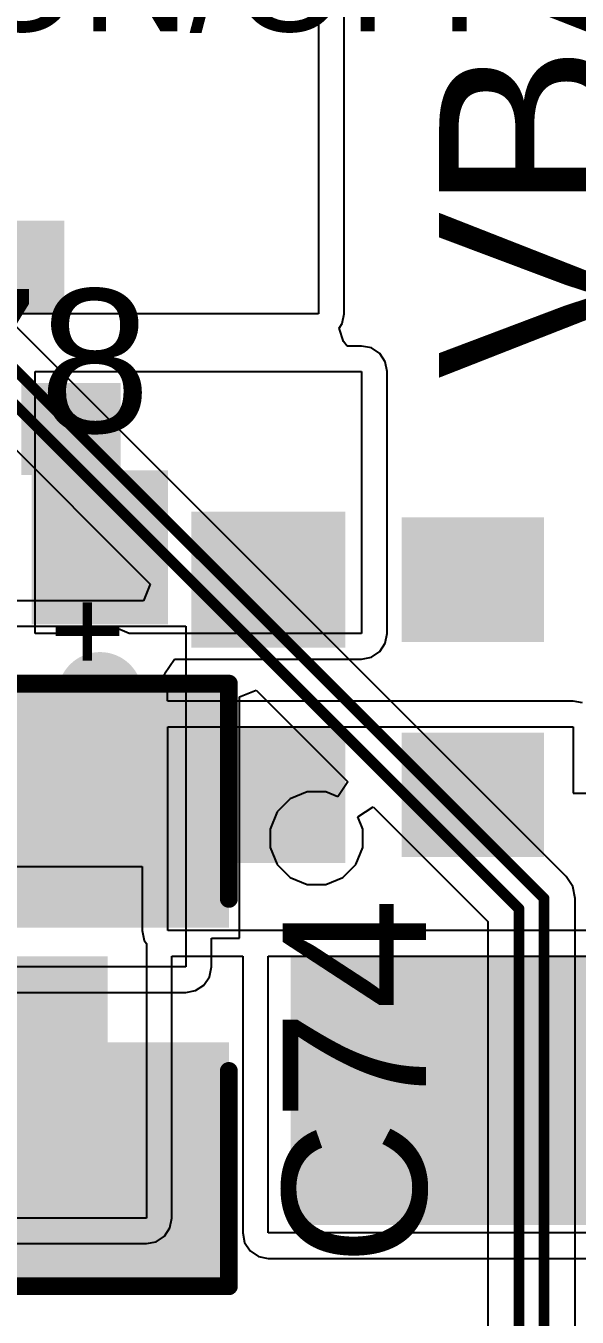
# Model space of a CAD drawing. Header units: millimetres. Extents: x -1.7 to 76.1, y -1.1 to 50.5.
# Drawn here: x 42.61 to 46.51, y 5.37 to 14.51 of the extents above; entities that cross this region are included whole.
import ezdxf

# ---------------------------------------------------------------- set-up
doc = ezdxf.new("R2010")
doc.units = ezdxf.units.MM
for name, color, linetype in [('BottomLayer', 5, 'Continuous'), ('BottomPaste', 16, 'Continuous'), ('BottomSolder', 6, 'Continuous'), ('TopLayer', 1, 'Continuous'), ('TopOverlay', 2, 'Continuous'), ('TopPaste', 8, 'Continuous'), ('TopSolder', 216, 'Continuous'), ('ViaHoleLayer', 16, 'Continuous')]:
    doc.layers.add(name, color=color, linetype=linetype)
doc.styles.add('Arial', font='', dxfattribs={"height": 0.2})
doc.styles.get('Arial').set_extended_font_data('Arial')

# ---------------------------------------------------------------- blocks, each defined once
blk = doc.blocks.new('CAP_0603_B_68')
at = {"layer": 'BottomLayer'}
for points in [[(-1.143, -0.4445), (-1.143, 0.4445), (-0.381, 0.4445), (-0.381, -0.4445)], [(0.381, -0.4445), (0.381, 0.4445), (1.143, 0.4445), (1.143, -0.4445)]]:
    blk.add_hatch(color=5, dxfattribs=at).paths.add_polyline_path(points)
at = {"layer": 'BottomPaste'}
for points in [[(-1.143, -0.4445), (-1.143, 0.4445), (-0.381, 0.4445), (-0.381, -0.4445)], [(0.381, -0.4445), (0.381, 0.4445), (1.143, 0.4445), (1.143, -0.4445)]]:
    blk.add_hatch(color=16, dxfattribs=at).paths.add_polyline_path(points)
at = {"layer": 'BottomSolder'}
for points in [[(-1.203, -0.5045), (-1.203, 0.5045), (-0.321, 0.5045), (-0.321, -0.5045)], [(0.321, -0.5045), (0.321, 0.5045), (1.203, 0.5045), (1.203, -0.5045)]]:
    blk.add_hatch(color=6, dxfattribs=at).paths.add_polyline_path(points)
blk = doc.blocks.new('T____1206_78')
at = {"layer": 'TopLayer'}
for points in [[(-2.032, 0.889), (-0.508, 0.889), (-0.508, -0.889), (-2.032, -0.889)], [(0.508, 0.889), (2.032, 0.889), (2.032, -0.889), (0.508, -0.889)]]:
    blk.add_hatch(color=1, dxfattribs=at).paths.add_polyline_path(points)
at = {"layer": 'TopPaste'}
for points in [[(-2.032, 0.889), (-0.508, 0.889), (-0.508, -0.889), (-2.032, -0.889)], [(0.508, 0.889), (2.032, 0.889), (2.032, -0.889), (0.508, -0.889)]]:
    blk.add_hatch(color=8, dxfattribs=at).paths.add_polyline_path(points)
at = {"layer": 'TopSolder'}
for points in [[(-2.1336, 0.9906), (-0.4064, 0.9906), (-0.4064, -0.9906), (-2.1336, -0.9906)], [(0.4064, 0.9906), (2.1336, 0.9906), (2.1336, -0.9906), (0.4064, -0.9906)]]:
    blk.add_hatch(color=216, dxfattribs=at).paths.add_polyline_path(points)
at = {"layer": 'TopOverlay', "const_width": 0.127}
for points in [[(-0.6096, 0.9906), (-2.1336, 0.9906)], [(-2.1336, -0.9906), (-2.1336, 0.9906)], [(2.1336, 0.9906), (0.6096, 0.9906)], [(2.1336, -0.9906), (2.1336, 0.9906)], [(-0.6096, -0.9906), (-2.1336, -0.9906)], [(2.1336, -0.9906), (0.6096, -0.9906)]]:
    blk.add_lwpolyline(points, dxfattribs=at)
at = {"layer": 'TopOverlay', "const_width": 0.0635}
for points in [[(-2.16535, 0.9906, 1), (-2.10185, 0.9906, 1)], [(-2.16535, 0.9906, 1), (-2.10185, 0.9906, 1)], [(-0.64135, 0.9906, 1), (-0.57785, 0.9906, 1)], [(0.57785, 0.9906, 1), (0.64135, 0.9906, 1)], [(2.10185, 0.9906, 1), (2.16535, 0.9906, 1)], [(2.10185, 0.9906, 1), (2.16535, 0.9906, 1)], [(-2.16535, -0.9906, 1), (-2.10185, -0.9906, 1)], [(-2.16535, -0.9906, 1), (-2.10185, -0.9906, 1)], [(-0.64135, -0.9906, 1), (-0.57785, -0.9906, 1)], [(0.57785, -0.9906, 1), (0.64135, -0.9906, 1)], [(2.10185, -0.9906, 1), (2.16535, -0.9906, 1)], [(2.10185, -0.9906, 1), (2.16535, -0.9906, 1)]]:
    blk.add_lwpolyline(points, format="xyb", close=True, dxfattribs=at)
at = {"layer": 'TopOverlay'}
blk.add_text('+', height=0.635, dxfattribs=at).set_placement((-2.75017, -0.3174))
blk = doc.blocks.new('SMA_B_101')
at = {"layer": 'BottomLayer'}
for points in [[(-3.25, 0.85), (-0.75, 0.85), (-0.75, -0.85), (-3.25, -0.85)], [(0.75, 0.85), (3.25, 0.85), (3.25, -0.85), (0.75, -0.85)]]:
    blk.add_hatch(color=5, dxfattribs=at).paths.add_polyline_path(points)
at = {"layer": 'BottomPaste'}
for points in [[(-3.25, 0.85), (-0.75, 0.85), (-0.75, -0.85), (-3.25, -0.85)], [(0.75, 0.85), (3.25, 0.85), (3.25, -0.85), (0.75, -0.85)]]:
    blk.add_hatch(color=16, dxfattribs=at).paths.add_polyline_path(points)
at = {"layer": 'BottomSolder'}
for points in [[(-3.3516, 0.9516), (-0.6484, 0.9516), (-0.6484, -0.9516), (-3.3516, -0.9516)], [(0.6484, 0.9516), (3.3516, 0.9516), (3.3516, -0.9516), (0.6484, -0.9516)]]:
    blk.add_hatch(color=6, dxfattribs=at).paths.add_polyline_path(points)
blk = doc.blocks.new('SOT_723_B_127')
at = {"layer": 'BottomLayer'}
for points in [[(-0.65, 0.8), (-0.15, 0.8), (-0.15, 0.35), (-0.65, 0.35)], [(0.15, 0.8), (0.65, 0.8), (0.65, 0.35), (0.15, 0.35)], [(-0.25, -0.35), (0.25, -0.35), (0.25, -0.8), (-0.25, -0.8)]]:
    blk.add_hatch(color=5, dxfattribs=at).paths.add_polyline_path(points)
at = {"layer": 'BottomPaste'}
for points in [[(-0.65, 0.8), (-0.15, 0.8), (-0.15, 0.35), (-0.65, 0.35)], [(0.15, 0.8), (0.65, 0.8), (0.65, 0.35), (0.15, 0.35)], [(-0.25, -0.35), (0.25, -0.35), (0.25, -0.8), (-0.25, -0.8)]]:
    blk.add_hatch(color=16, dxfattribs=at).paths.add_polyline_path(points)
at = {"layer": 'BottomSolder'}
for points in [[(-0.7516, 0.9016), (-0.0484, 0.9016), (-0.0484, 0.2484), (-0.7516, 0.2484)], [(0.0484, 0.9016), (0.7516, 0.9016), (0.7516, 0.2484), (0.0484, 0.2484)], [(-0.3516, -0.2484), (0.3516, -0.2484), (0.3516, -0.9016), (-0.3516, -0.9016)]]:
    blk.add_hatch(color=6, dxfattribs=at).paths.add_polyline_path(points)
blk = doc.blocks.new('R___0603_B_139')
at = {"layer": 'BottomLayer'}
for points in [[(-1.143, -0.4445), (-1.143, 0.4445), (-0.381, 0.4445), (-0.381, -0.4445)], [(0.381, -0.4445), (0.381, 0.4445), (1.143, 0.4445), (1.143, -0.4445)]]:
    blk.add_hatch(color=5, dxfattribs=at).paths.add_polyline_path(points)
at = {"layer": 'BottomPaste'}
for points in [[(-1.143, -0.4445), (-1.143, 0.4445), (-0.381, 0.4445), (-0.381, -0.4445)], [(0.381, -0.4445), (0.381, 0.4445), (1.143, 0.4445), (1.143, -0.4445)]]:
    blk.add_hatch(color=16, dxfattribs=at).paths.add_polyline_path(points)
at = {"layer": 'BottomSolder'}
for points in [[(-1.2446, -0.5461), (-1.2446, 0.5461), (-0.2794, 0.5461), (-0.2794, -0.5461)], [(0.2794, -0.5461), (0.2794, 0.5461), (1.2446, 0.5461), (1.2446, -0.5461)]]:
    blk.add_hatch(color=6, dxfattribs=at).paths.add_polyline_path(points)
blk = doc.blocks.new('R___0603_B_147')
at = {"layer": 'BottomLayer'}
for points in [[(-1.143, -0.4445), (-1.143, 0.4445), (-0.381, 0.4445), (-0.381, -0.4445)], [(0.381, -0.4445), (0.381, 0.4445), (1.143, 0.4445), (1.143, -0.4445)]]:
    blk.add_hatch(color=5, dxfattribs=at).paths.add_polyline_path(points)
at = {"layer": 'BottomPaste'}
for points in [[(-1.143, -0.4445), (-1.143, 0.4445), (-0.381, 0.4445), (-0.381, -0.4445)], [(0.381, -0.4445), (0.381, 0.4445), (1.143, 0.4445), (1.143, -0.4445)]]:
    blk.add_hatch(color=16, dxfattribs=at).paths.add_polyline_path(points)
at = {"layer": 'BottomSolder'}
for points in [[(-1.2446, -0.5461), (-1.2446, 0.5461), (-0.2794, 0.5461), (-0.2794, -0.5461)], [(0.2794, -0.5461), (0.2794, 0.5461), (1.2446, 0.5461), (1.2446, -0.5461)]]:
    blk.add_hatch(color=6, dxfattribs=at).paths.add_polyline_path(points)

msp = doc.modelspace()

# ---------------------------------------------------------------- hatches: boundary and pattern name
at = {"layer": 'BottomLayer'}
h = msp.add_hatch(color=5, dxfattribs=at)
edge = h.paths.add_edge_path()
edge.add_arc((43.1313, 9.779), 0.3, 0, 360)
h = msp.add_hatch(color=5, dxfattribs=at)
edge = h.paths.add_edge_path()
edge.add_arc((43.1059, 9.0424), 0.3, 0, 360)
h = msp.add_hatch(color=5, dxfattribs=at)
edge = h.paths.add_edge_path()
edge.add_arc((44.6642, 8.7606), 0.15, 0, 360)
at = {"layer": 'TopLayer'}
h = msp.add_hatch(color=1, dxfattribs=at)
edge = h.paths.add_edge_path()
edge.add_arc((43.1313, 9.779), 0.3, 0, 360)
h = msp.add_hatch(color=1, dxfattribs=at)
edge = h.paths.add_edge_path()
edge.add_arc((43.1059, 9.0424), 0.3, 0, 360)
h = msp.add_hatch(color=1, dxfattribs=at)
edge = h.paths.add_edge_path()
edge.add_arc((44.6642, 8.7606), 0.15, 0, 360)
at = {"layer": 'ViaHoleLayer'}
h = msp.add_hatch(color=16, dxfattribs=at)
edge = h.paths.add_edge_path()
edge.add_arc((43.1313, 9.779), 0.15, 0, 360)
h = msp.add_hatch(color=16, dxfattribs=at)
edge = h.paths.add_edge_path()
edge.add_arc((43.1059, 9.0424), 0.15, 0, 360)
h = msp.add_hatch(color=16, dxfattribs=at)
edge = h.paths.add_edge_path()
edge.add_arc((44.6642, 8.7606), 0.1, 0, 360)

# ---------------------------------------------------------------- linework, layer by layer
at = {"layer": 'BottomLayer'}
for p, q in [((44.6786, 15.7734), (44.6786, 12.4749)), ((44.8599, 12.4749), (44.8599, 15.1507)), ((44.6786, 12.4749), (41.9862, 12.4749)), ((44.8461, 12.4055), (44.8599, 12.4749)), ((44.8245, 12.3733), (44.8461, 12.4055)), ((44.8565, 12.2793), (44.8245, 12.3733)), ((44.8808, 12.2463), (44.8565, 12.2793)), ((44.9834, 12.2463), (44.8808, 12.2463)), ((45.0528, 12.2325), (44.9834, 12.2463)), ((45.1116, 12.1932), (45.0528, 12.2325)), ((45.1509, 12.1344), (45.1116, 12.1932)), ((45.1647, 12.065), (45.1509, 12.1344)), ((42.672, 10.2108), (42.672, 12.065)), ((42.672, 12.065), (44.9834, 12.065)), ((44.9834, 12.065), (44.9834, 10.2108)), ((45.1647, 10.2108), (45.1647, 12.065)), ((43.0362, 10.2568), (42.9252, 10.2108)), ((43.2263, 10.2568), (43.0362, 10.2568)), ((43.3374, 10.2108), (43.2263, 10.2568)), ((42.9252, 10.2108), (42.672, 10.2108)), ((44.9834, 10.2108), (43.3374, 10.2108)), ((45.1509, 10.1414), (45.1647, 10.2108)), ((45.0528, 10.0433), (45.1116, 10.0826)), ((45.1116, 10.0826), (45.1509, 10.1414)), ((43.5884, 9.9239), (43.659, 10.0295)), ((43.659, 10.0295), (44.9834, 10.0295)), ((44.9834, 10.0295), (45.0528, 10.0433)), ((43.6091, 9.874), (43.5884, 9.9239)), ((43.6091, 9.7339), (43.6091, 9.874)), ((43.6118, 9.7317), (43.6091, 9.7339)), ((46.482, 9.7317), (43.6118, 9.7317)), ((46.5464, 9.7189), (46.482, 9.7317)), ((43.6118, 8.1061), (43.6118, 9.5504)), ((43.6118, 9.5504), (46.482, 9.5504)), ((46.482, 9.5504), (46.482, 9.0805)), ((46.482, 9.0805), (47.3489, 9.0805)), ((40.5936, 8.5598), (43.4305, 8.5598)), ((43.4305, 8.5598), (43.4305, 8.1061)), ((43.4305, 8.1061), (43.4443, 8.0367)), ((47.3489, 8.1061), (43.6118, 8.1061)), ((43.4443, 8.0367), (43.4594, 8.0141)), ((43.4594, 8.0141), (43.4594, 6.0706)), ((43.6407, 6.0706), (43.6407, 7.9248)), ((43.6407, 7.9248), (44.1417, 7.9248)), ((44.1417, 7.9248), (44.1417, 5.9658)), ((44.323, 5.9658), (44.323, 7.9248)), ((44.323, 7.9248), (47.7581, 7.9248)), ((43.4594, 6.0706), (39.9542, 6.0706)), ((43.6269, 6.0012), (43.6407, 6.0706)), ((43.5876, 5.9424), (43.6269, 6.0012)), ((44.1417, 5.9658), (44.1555, 5.8964)), ((50.673, 5.9658), (44.323, 5.9658)), ((39.9542, 5.8893), (43.4594, 5.8893)), ((43.4594, 5.8893), (43.5288, 5.9031)), ((43.5288, 5.9031), (43.5876, 5.9424)), ((44.1555, 5.8964), (44.1948, 5.8376)), ((44.1948, 5.8376), (44.2536, 5.7983)), ((44.2536, 5.7983), (44.323, 5.7845)), ((44.323, 5.7845), (50.673, 5.7845))]:
    msp.add_line(p, q, dxfattribs=at)
at = {"layer": 'TopLayer'}
for p, q in [((46.4312, 8.4902), (39.8187, 15.1026)), ((41.6766, 12.3706), (43.487, 10.5602)), ((43.487, 10.5602), (43.4384, 10.4429)), ((43.4384, 10.4429), (41.9608, 10.4429)), ((41.9608, 10.2616), (43.7388, 10.2616)), ((43.7388, 10.2616), (43.7388, 7.8486)), ((44.1198, 9.7615), (44.2371, 9.8101)), ((44.2371, 9.8101), (44.8864, 9.1608)), ((44.1198, 8.0518), (44.1198, 9.7615)), ((44.8864, 9.1608), (44.8145, 9.0532)), ((44.599, 9.0884), (44.4785, 9.0385)), ((44.7294, 9.0884), (44.599, 9.0884)), ((44.8145, 9.0532), (44.7294, 9.0884)), ((44.4785, 9.0385), (44.3863, 8.9463)), ((44.9568, 8.9109), (45.0644, 8.9828)), ((45.0644, 8.9828), (45.8776, 8.1697)), ((44.3863, 8.9463), (44.3364, 8.8258)), ((44.992, 8.8258), (44.9568, 8.9109)), ((44.3364, 8.8258), (44.3364, 8.6954)), ((44.992, 8.6954), (44.992, 8.8258)), ((44.3364, 8.6954), (44.3863, 8.5749)), ((44.9421, 8.5749), (44.992, 8.6954)), ((44.3863, 8.5749), (44.4785, 8.4827)), ((44.8499, 8.4827), (44.9421, 8.5749)), ((44.4785, 8.4827), (44.599, 8.4328)), ((44.599, 8.4328), (44.7294, 8.4328)), ((44.7294, 8.4328), (44.8499, 8.4827)), ((46.4789, 8.4187), (46.4312, 8.4902)), ((46.4956, 8.3345), (46.4789, 8.4187)), ((46.4956, 2.4529), (46.4956, 8.3345)), ((45.8776, 8.1697), (45.8776, 3.833)), ((43.9201, 7.8486), (43.9201, 8.0518)), ((43.9201, 8.0518), (44.1198, 8.0518)), ((43.7388, 7.8486), (40.9702, 7.8486)), ((43.867, 7.7204), (43.9063, 7.7792)), ((43.9063, 7.7792), (43.9201, 7.8486)), ((43.8082, 7.6811), (43.867, 7.7204)), ((40.9702, 7.6673), (43.7388, 7.6673)), ((43.7388, 7.6673), (43.8082, 7.6811))]:
    msp.add_line(p, q, dxfattribs=at)
at = {"layer": 'TopLayer', "const_width": 0.0762}
for points in [[(39.3954, 14.9632), (46.0977, 8.2609)], [(39.5986, 15.0114), (46.2755, 8.3345)], [(46.2755, 2.3617), (46.2755, 8.3345)], [(46.0977, 2.2639), (46.0977, 8.2609)]]:
    msp.add_lwpolyline(points, dxfattribs=at)
at = {"layer": 'TopLayer', "const_width": 0.0381}
for points in [[(46.2565, 8.3345, 1), (46.2946, 8.3345, 1)], [(46.2565, 8.3345, 1), (46.2946, 8.3345, 1)], [(46.0787, 8.2609, 1), (46.1168, 8.2609, 1)], [(46.0787, 8.2609, 1), (46.1168, 8.2609, 1)]]:
    msp.add_lwpolyline(points, format="xyb", close=True, dxfattribs=at)

# ---------------------------------------------------------------- block references
for name, p, rotation in [('SOT_723_B_127', (42.526, 12.2336), 180), ('R___0603_B_139', (44.323, 9.8298), 90), ('CAP_0603_B_68', (45.7708, 9.8298), 270), ('T____1206_78', (43.053, 7.7216), 270)]:
    msp.add_blockref(name, p, dxfattribs=dict(rotation=rotation))
for name, p in [('R___0603_B_147', (42.3672, 10.8204)), ('SMA_B_101', (43.8338, 6.9723))]:
    msp.add_blockref(name, p)

# ---------------------------------------------------------------- texts
at = {"layer": 'TopOverlay', "style": 'Arial'}
for s, height, rotation, p in [('VBAT_IN', 1.27, 90, (46.8024, 12.0142)), ('ON/OFF', 0.762, 360, (42.1694, 14.4746)), ('C74', 1.016, 90, (45.4404, 5.7324))]:
    msp.add_text(s, height=height, rotation=rotation, dxfattribs=at).set_placement(p)
msp.add_text('C78', height=1.016, dxfattribs=at).set_placement((40.886, 11.6334))

doc.saveas('drawing.dxf')
